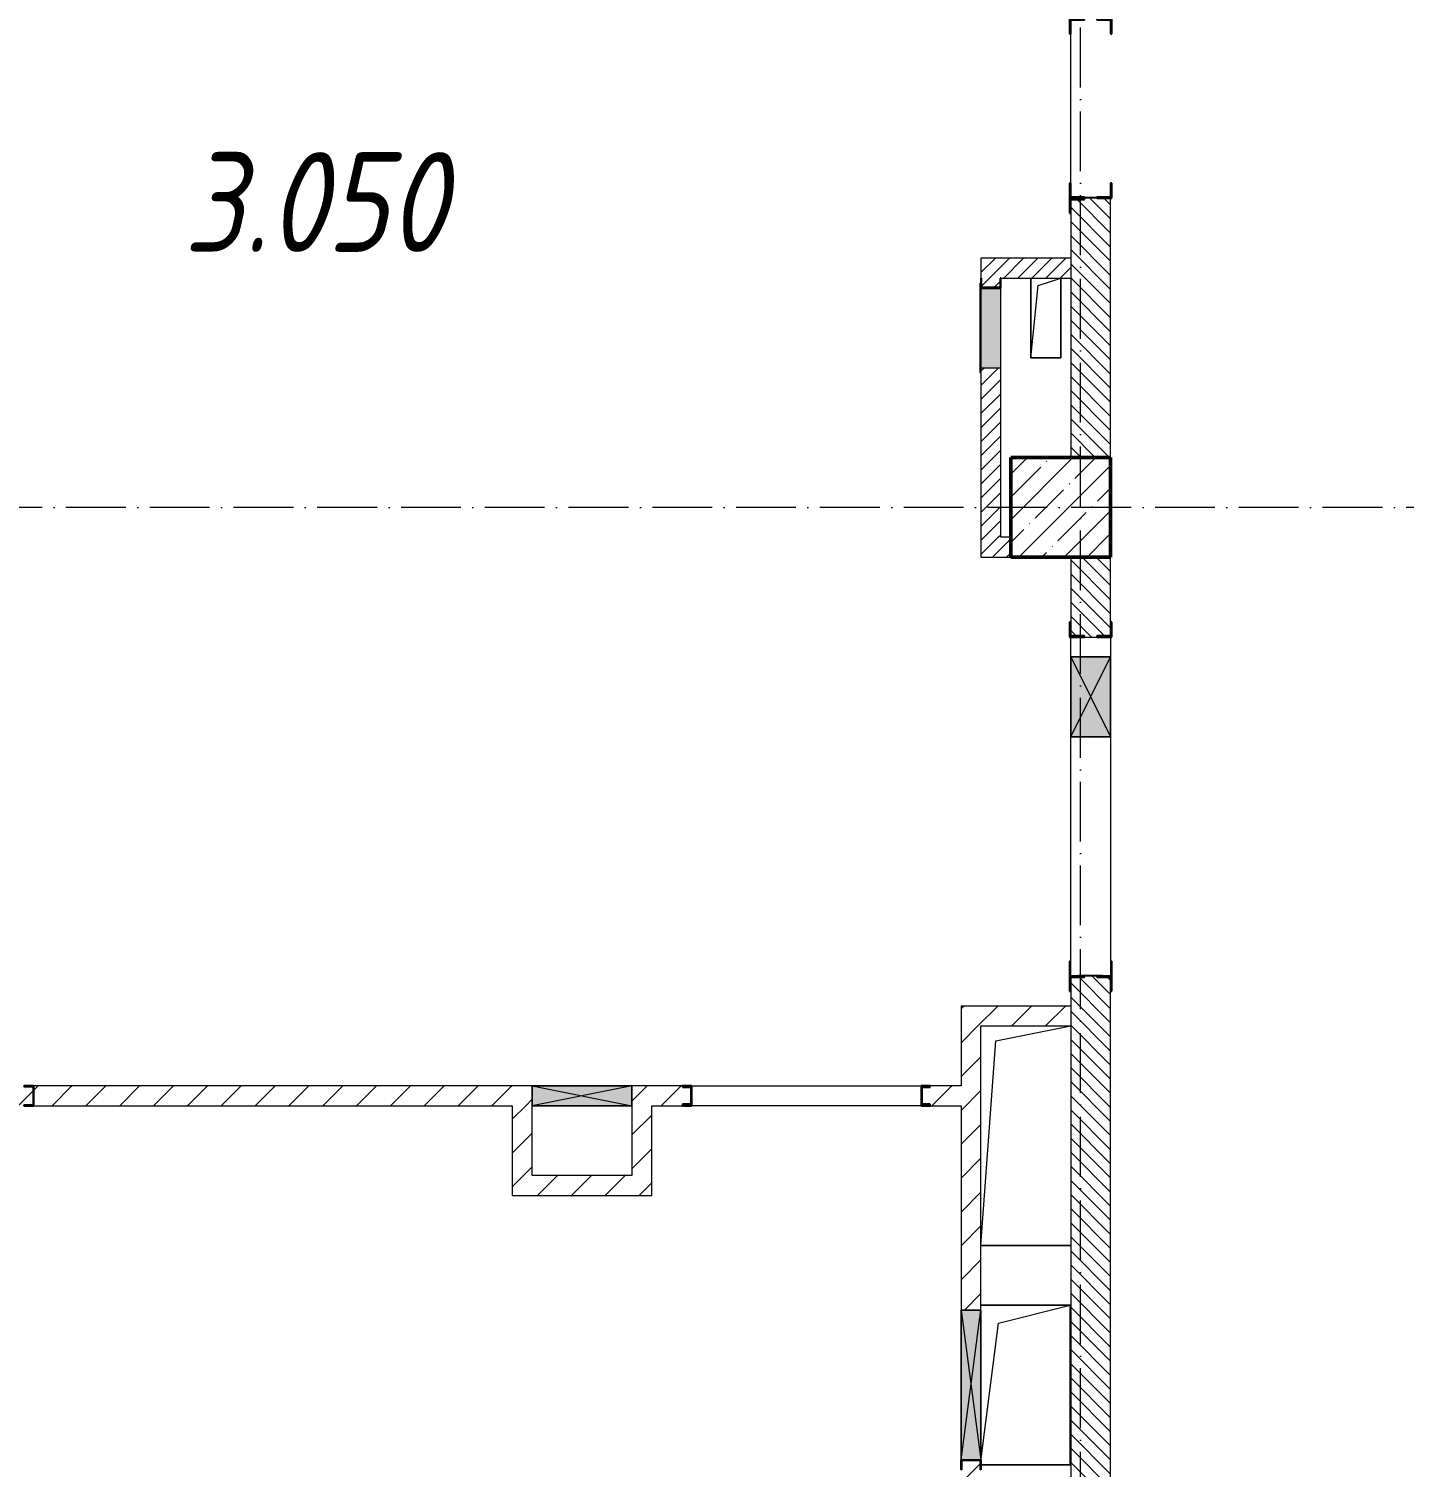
# Model space of a CAD drawing. Header units: millimetres. Extents: x -213536 to 1564669, y 70501 to 942238.
# Drawn here: x 693547 to 700445, y 313950 to 321162 of the extents above; entities that cross this region are included whole.
import ezdxf

# ---------------------------------------------------------------- set-up
doc = ezdxf.new("R2010")
doc.units = ezdxf.units.MM
doc.linetypes.add('50_200_ШТРИХ_1Т_ш5_п1_п1_', pattern=[700, 500, -100, 0, -100])
for name, color, linetype, lineweight in [('3) ЖБ 4м', 3, 'Continuous', 30), ('A-DETL-GENF-OTLN', 7, 'Continuous', 9), ('A-FLOR-____-OTLN', 7, 'Continuous', 9), ('A-GENM-____-MCUT', 7, 'Continuous', 25), ('A-GENM-____-OTLN', 7, 'Continuous', 9), ('A-GENM-____-OTLN-1', 7, 'Continuous', 25), ('A-GLAZ-____-OTLN', 7, 'Continuous', 9), ('A-WALL-____-MCUT-3', 7, 'Continuous', 9), ('A-WALL-____-PATT-1', 7, 'Continuous', 9), ('A-WALL-FNSH-MCUT-1', 7, 'Continuous', 9), ('I-WALL-____-OTLN', 7, 'Continuous', 9), ('S-COLS-____-MCUT', 7, 'Continuous', 50), ('S-COLS-____-OTLN', 7, 'Continuous', 9), ('S-GRID-____-OTLN-1', 7, '50_200_ШТРИХ_1Т_ш5_п1_п1_', 9), ('Марки помещений', 7, 'Continuous', 9)]:
    doc.layers.add(name, color=color, linetype=linetype, lineweight=lineweight)
doc.layers.add('A-GLAZ-____-OTLN-1', color=7, linetype='Continuous', lineweight=9, true_color=0xc0c0c0)
doc.styles.add('ISOCPEUR_I_2', font='isocpeui.ttf', dxfattribs={"width": 0.85, "height": 2.3})
pattern_1 = [(45, (693371.93, 286281.11), (-84.8528, 84.8528), [])]
pattern_2 = [(135, (693371.93, 286281.11), (-35.35534, -35.35534), [])]
pattern_3 = [(45, (693371.93, 286281.11), (-35.35534, 35.35534), [])]

# ---------------------------------------------------------------- blocks, each defined once
blk = doc.blocks.new('BSC_Колонна _Прямоугольная - 500х500-V42-АР1_План отверстий 3 этажа в осях 1-64_А-ГГ')
at = {"layer": 'S-COLS-____-OTLN'}
h = blk.add_hatch(dxfattribs=at)
h.set_pattern_fill('FP_79', color=256, style=0, pattern_type=2)
h.set_pattern_definition([(45, (-5350, -32481.04), (-114.04925, 114.04925), []), (45, (-5235.95, -32481.04), (-114.04925, 114.04925), [201.613, -40.323, 3.353, -36.97])])
h.paths.add_polyline_path([(-250, -250), (250, -250), (250, 250), (-250, 250)], flags=0)
at = {"layer": 'S-COLS-____-MCUT'}
for p, q in [((250, 250), (-250, 250)), ((-250, 250), (-250, -250)), ((250, -250), (250, 250)), ((-250, -250), (250, -250))]:
    blk.add_line(p, q, dxfattribs=at)
blk = doc.blocks.new('154_Стойка_СКБ_Швеллер - СМ-2180_100-28318692-АР1_План отверстий 3 этажа в осях 1-64_А-ГГ')
at = {"layer": 'A-GENM-____-MCUT'}
for p, q in [((171, 50), (125, 50)), ((125, 50), (125, -50)), ((129.5, 42.4), (171, 42.4)), ((129.5, -42.4), (129.5, 42.4)), ((171, 42.4), (171, 50)), ((125, -50), (171, -50)), ((171, -42.4), (129.5, -42.4)), ((171, -50), (171, -42.4))]:
    blk.add_line(p, q, dxfattribs=at)
blk = doc.blocks.new('154_Фахверк_СКБ_Швеллер - Тип_100_3960-28318856-АР1_План отверстий 3 этажа в осях 1-64_А-ГГ')
at = {"layer": 'A-GENM-____-MCUT'}
for p, q in [((175, 50), (125, 50)), ((125, 50), (125, -50)), ((128, 47), (175, 47)), ((128, -47), (128, 47)), ((175, 47), (175, 50)), ((125, -50), (175, -50)), ((175, -47), (128, -47)), ((175, -50), (175, -47))]:
    blk.add_line(p, q, dxfattribs=at)
blk = doc.blocks.new('154_Стойка_СКБ_Уголок - СМ-2480_200-28447058-АР1_План отверстий 3 этажа в осях 1-64_А-ГГ')
at = {"layer": 'A-GENM-____-MCUT'}
for p, q in [((125, 156), (125, 81)), ((200, 156), (125, 156)), ((131, 81), (131, 150)), ((131, 150), (200, 150)), ((200, 150), (200, 156)), ((125, 81), (131, 81)), ((131, 19), (125, 19)), ((125, 19), (125, -56)), ((131, -50), (131, 19)), ((125, -56), (200, -56)), ((200, -50), (131, -50)), ((200, -56), (200, -50))]:
    blk.add_line(p, q, dxfattribs=at)
blk = doc.blocks.new('Стойка_Влож_Полоса боковая - Полоса-28346330-АР1_План отверстий 3 этажа в осях 1-64_А-ГГ')
at = {"layer": 'A-GENM-____-OTLN'}
for p, q in [((-5, -31), (-5, 31)), ((0, 31), (0, -31))]:
    blk.add_line(p, q, dxfattribs=at)
blk = doc.blocks.new('Стойка_Влож_Уголок - Уголок-28346304-АР1_План отверстий 3 этажа в осях 1-64_А-ГГ')
at = {"layer": 'A-GENM-____-MCUT'}
for p, q in [((6, 0), (0, 0)), ((6, -69), (6, 0)), ((75, -69), (6, -69)), ((75, -75), (75, -69)), ((0, -75), (75, -75))]:
    blk.add_line(p, q, dxfattribs=at)
blk = doc.blocks.new('154_Стойка_СКБ_Уголок - СМ-2480_200-28346303-АР1_План отверстий 3 этажа в осях 1-64_А-ГГ')
at = {"layer": 'A-GENM-____-MCUT'}
for p, q in [((125, 156), (125, 81)), ((200, 156), (125, 156)), ((131, 81), (131, 150)), ((131, 150), (200, 150)), ((200, 150), (200, 156)), ((125, 81), (131, 81)), ((131, 19), (125, 19)), ((125, 19), (125, -56)), ((131, -50), (131, 19)), ((125, -56), (200, -56)), ((200, -50), (131, -50)), ((200, -56), (200, -50))]:
    blk.add_line(p, q, dxfattribs=at)
blk = doc.blocks.new('Стойка_Влож_Полоса боковая - Полоса-28213942-АР1_План отверстий 3 этажа в осях 1-64_А-ГГ')
at = {"layer": 'A-GENM-____-OTLN'}
for p, q in [((-5, 60), (0, 60)), ((-5, -60), (-5, 60)), ((0, 31), (0, -31)), ((0, -60), (-5, -60))]:
    blk.add_line(p, q, dxfattribs=at)
blk = doc.blocks.new('Стойка_Влож_Уголок_Опорный - Уголок-28213941-АР1_План отверстий 3 этажа в осях 1-64_А-ГГ')
at = {"layer": 'A-GENM-____-OTLN'}
for p, q in [((-212, -6), (-212, 0)), ((0, 0), (0, -6)), ((-212, -75), (-212, -6)), ((-212, -6), (-206, -6)), ((-6, -6), (0, -6)), ((0, -6), (0, -75)), ((-212, -75), (-206, -75)), ((-6, -75), (0, -75))]:
    blk.add_line(p, q, dxfattribs=at)
blk = doc.blocks.new('Фахверк_СКБ_Уголок - 200_3960-28268576-АР1_План отверстий 3 этажа в осях 1-64_А-ГГ')
at = {"layer": 'A-GENM-____-MCUT'}
for p, q in [((200, 156), (125, 156)), ((125, 156), (125, 81)), ((131, 81), (131, 150)), ((131, 150), (200, 150)), ((200, 150), (200, 156)), ((125, 81), (131, 81)), ((131, 19), (125, 19)), ((125, 19), (125, -56)), ((131, -50), (131, 19)), ((125, -56), (200, -56)), ((200, -50), (131, -50)), ((200, -56), (200, -50))]:
    blk.add_line(p, q, dxfattribs=at)
blk = doc.blocks.new('154_Фахверк_СКБ_Швеллер - Тип_100_3960-V166-АР1_План отверстий 3 этажа в осях 1-64_А-ГГ')
at = {"layer": 'A-GENM-____-MCUT'}
for p, q in [((125, 50), (175, 50)), ((128, 47), (128, -47)), ((175, 47), (128, 47)), ((175, 50), (175, 47)), ((175, -50), (125, -50)), ((128, -47), (175, -47)), ((175, -47), (175, -50))]:
    blk.add_line(p, q, dxfattribs=at)
blk = doc.blocks.new('AR_Отверстие Ниша - Лючок-32405374-АР1_План отверстий 3 этажа в осях 1-64_А-ГГ')
at = {"layer": 'A-GLAZ-____-OTLN'}
blk.add_hatch(color=256, dxfattribs=at).paths.add_polyline_path([(200, -47), (200, 50), (-200, 50), (-200, -50), (200, -50)], flags=0)
for p, q in [((200, 50), (-200, 50)), ((200, -50), (200, 50)), ((-200, -50), (200, -50))]:
    blk.add_line(p, q, dxfattribs=at)
blk = doc.blocks.new('Л_Общий_Лючок - Лючок-29684370-АР1_План отверстий 3 этажа в осях 1-64_А-ГГ')
at = {"layer": 'A-GLAZ-____-OTLN-1'}
blk.add_hatch(color=256, dxfattribs=at).paths.add_polyline_path([(-24, 6), (-24, 0), (424, 0), (424, 6), (0, 6)], flags=0)
at = {"layer": 'A-GLAZ-____-OTLN'}
for p, q in [((424, 6), (-24, 6)), ((-24, 6), (-24, 0)), ((424, 6), (424, 0))]:
    blk.add_line(p, q, dxfattribs=at)
blk = doc.blocks.new('154_Фахверк_СКБ_Швеллер - Тип_100_3960_зеркало-29769493-АР1_План отверстий 3 этажа в осях 1-64_А-ГГ')
at = {"layer": 'A-GENM-____-MCUT'}
for p, q in [((175, 50), (125, 50)), ((125, 50), (125, -50)), ((128, 47), (175, 47)), ((128, -47), (128, 47)), ((175, 47), (175, 50)), ((125, -50), (175, -50)), ((175, -47), (128, -47)), ((175, -50), (175, -47))]:
    blk.add_line(p, q, dxfattribs=at)
blk = doc.blocks.new('AR_Отверстие прямоугольное _в плите_ - AR_Отверстие прямоугольное _в плите_-30459278-АР1_План отверстий 3 этажа в осях 1-64_А-ГГ')
at = {"layer": 'A-GENM-____-OTLN'}
for p, q in [((-75, 200), (-75, -200)), ((-75, -200), (-37.5, 162.5)), ((-37.5, 162.5), (75, 200)), ((75, -200), (75, 200)), ((-75, -200), (75, -200))]:
    blk.add_line(p, q, dxfattribs=at)
blk = doc.blocks.new('AR_Отверстие прямоугольное _в плите_ - AR_Отверстие прямоугольное _в плите_-30552862-АР1_План отверстий 3 этажа в осях 1-64_А-ГГ')
at = {"layer": 'A-GENM-____-OTLN'}
for p, q in [((225, 400), (-222.7, 400)), ((-135, 310), (225, 400)), ((225, -400), (225, 400)), ((-222.7, -382), (-135, 310)), ((-222.7, -400), (225, -400))]:
    blk.add_line(p, q, dxfattribs=at)
blk = doc.blocks.new('AR_Отверстие прямоугольное _в плите_ - AR_Отверстие прямоугольное _в плите_-30552917-АР1_План отверстий 3 этажа в осях 1-64_А-ГГ')
at = {"layer": 'A-GENM-____-OTLN'}
for p, q in [((-150, 475), (225, 550)), ((-225, -550), (-150, 475)), ((-225, -550), (225, -550))]:
    blk.add_line(p, q, dxfattribs=at)
blk = doc.blocks.new('AR_Отверстие прямоугольное _в стене_ - AR_Отверстие прямоугольное _в стене__ОВ-37002441-АР1_План отверстий 3 этажа в осях 1-64_А-ГГ')
at = {"layer": 'A-GLAZ-____-OTLN'}
blk.add_hatch(color=256, dxfattribs=at).paths.add_polyline_path([(-375, -50), (375, -50), (375, 50), (-375, 50)], flags=0)
at = {"layer": 'A-DETL-GENF-OTLN'}
for p, q in [((-375, -50), (-375, 50)), ((-375, 50), (375, 50)), ((375, 50), (-375, -50)), ((-375, 50), (375, -50)), ((375, 50), (-375, 50)), ((-375, 50), (-375, -50)), ((375, 50), (375, -50)), ((375, -50), (375, 50)), ((375, -50), (-375, -50)), ((-375, -50), (375, -50))]:
    blk.add_line(p, q, dxfattribs=at)
blk = doc.blocks.new('AR_Отверстие прямоугольное _в стене__БезПР - AR_Отверстие прямоугольное _в стене__БезПР-36788828-АР1_План отверстий 3 этажа в осях 1-64_А-ГГ')
at = {"layer": 'A-GLAZ-____-OTLN'}
blk.add_hatch(color=256, dxfattribs=at).paths.add_polyline_path([(250, -50), (250, 50), (-250, 50), (-250, -50)], flags=0)
at = {"layer": 'A-DETL-GENF-OTLN'}
for p, q in [((-250, -50), (-250, 50)), ((-250, 50), (250, 50)), ((250, 50), (-250, -50)), ((-250, 50), (250, -50)), ((250, 50), (-250, 50)), ((-250, 50), (-250, -50)), ((250, 50), (250, -50)), ((250, -50), (250, 50)), ((250, -50), (-250, -50)), ((-250, -50), (250, -50))]:
    blk.add_line(p, q, dxfattribs=at)
at = {"layer": 'A-GLAZ-____-OTLN'}
blk.add_line((250, 50), (-250, 50), dxfattribs=at)
blk = doc.blocks.new('AR_Отверстие прямоугольное _в стене__БезПР - AR_Отверстие прямоугольное _в стене__БезПР-36428632-АР1_План отверстий 3 этажа в осях 1-64_А-ГГ')
at = {"layer": 'A-GLAZ-____-OTLN'}
blk.add_hatch(color=256, dxfattribs=at).paths.add_polyline_path([(-200, -100), (200, -100), (200, 100), (-200, 100)], flags=0)
at = {"layer": 'A-DETL-GENF-OTLN'}
for p, q in [((-200, -100), (-200, 100)), ((-200, 100), (200, 100)), ((200, 100), (-200, -100)), ((-200, 100), (200, -100)), ((200, 100), (-200, 100)), ((-200, 100), (-200, -100)), ((200, 100), (200, -100)), ((200, -100), (200, 100)), ((200, -100), (-200, -100)), ((-200, -100), (200, -100))]:
    blk.add_line(p, q, dxfattribs=at)
at = {"layer": 'A-GLAZ-____-OTLN'}
blk.add_line((200, 100), (-200, 100), dxfattribs=at)

msp = doc.modelspace()

# ---------------------------------------------------------------- hatches: boundary and pattern name
at = {"layer": 'A-WALL-____-PATT-1'}
h = msp.add_hatch(dxfattribs=at)
h.set_pattern_fill('FP_6', color=256, style=0, pattern_type=2)
h.set_pattern_definition(pattern_2)
h.paths.add_polyline_path([(698971.9, 319012.2), (698971.9, 320312.2), (698771.9, 320312.2), (698771.9, 319012.2)], flags=0)
h.paths.add_polyline_path([(698811.9, 321212.2), (698971.9, 321212.2), (698971.9, 321512.2), (698771.9, 321512.2), (698771.9, 321212.2)], flags=0)
h = msp.add_hatch(dxfattribs=at)
h.set_pattern_fill('FP_5', color=256, style=0, pattern_type=2)
h.set_pattern_definition(pattern_3)
h.paths.add_polyline_path([(698771.9, 319912.2), (698771.9, 320012.2), (698321.9, 320012.2), (698321.9, 319912.2), (698660.6, 319912.2)], flags=0)
h = msp.add_hatch(dxfattribs=at)
h.set_pattern_fill('FP_5', color=256, style=0, pattern_type=2)
h.set_pattern_definition(pattern_3)
h.paths.add_polyline_path([(698321.9, 318612.2), (698421.9, 318612.2), (698421.9, 319462.2), (698321.9, 319462.2)], flags=0)
h.paths.add_polyline_path([(698418.9, 319865.2), (698418.9, 319912.2), (698324.9, 319912.2), (698324.9, 319865.2)], flags=0)
h = msp.add_hatch(dxfattribs=at)
h.set_pattern_fill('FP_5', color=256, style=0, pattern_type=2)
h.set_pattern_definition(pattern_3)
h.paths.add_polyline_path([(698321.9, 318512.2), (698471.9, 318512.2), (698471.9, 318612.2), (698321.9, 318612.2)], flags=0)
h = msp.add_hatch(dxfattribs=at)
h.set_pattern_fill('FP_6', color=256, style=0, pattern_type=2)
h.set_pattern_definition(pattern_2)
h.paths.add_polyline_path([(698971.9, 313012.2), (698971.9, 316406.2), (698902.9, 316406.2), (698902.9, 316412.2), (698840.9, 316412.2), (698840.9, 316406.2), (698771.9, 316406.2), (698771.9, 313012.2)], flags=0)
h.paths.add_polyline_path([(698902.9, 318112.2), (698902.9, 318118.2), (698971.9, 318118.2), (698971.9, 318512.2), (698771.9, 318512.2), (698771.9, 318118.2), (698840.9, 318118.2), (698840.9, 318112.2)], flags=0)
h = msp.add_hatch(dxfattribs=at)
h.set_pattern_fill('FP_4', color=256, style=0, pattern_type=2)
h.set_pattern_definition(pattern_1)
h.paths.add_polyline_path([(698771.9, 316162.2), (698771.9, 316262.2), (698221.9, 316262.2), (698221.9, 316162.2), (698660.6, 316162.2)], flags=0)
h = msp.add_hatch(dxfattribs=at)
h.set_pattern_fill('FP_4', color=256, style=0, pattern_type=2)
h.set_pattern_definition(pattern_1)
h.paths.add_polyline_path([(698221.9, 312262.2), (698321.9, 312262.2), (698321.9, 313512.2), (698221.9, 313512.2)], flags=0)
h.paths.add_polyline_path([(698224.9, 313862.2), (698321.9, 313862.2), (698321.9, 313937.2), (698318.9, 313937.2), (698318.9, 313984.2), (698224.9, 313984.2), (698224.8, 313937.2), (698221.9, 313937.2), (698221.9, 313862.2)], flags=0)
h.paths.add_polyline_path([(698321.9, 314737.2), (698321.9, 316162.2), (698221.9, 316162.2), (698221.9, 314737.2)], flags=0)
h = msp.add_hatch(dxfattribs=at)
h.set_pattern_fill('FP_4', color=256, style=0, pattern_type=2)
h.set_pattern_definition(pattern_1)
h.paths.add_polyline_path([(698221.9, 315762.2), (698221.9, 315862.2), (698067.9, 315862.2), (698067.9, 315854.6), (698026.4, 315854.6), (698026.4, 315769.8), (698067.9, 315769.8), (698067.9, 315762.2), (698081.1, 315762.2)], flags=0)
h.paths.add_polyline_path([(696825.9, 315762.2), (696825.9, 315769.8), (696867.4, 315769.8), (696867.4, 315854.6), (696825.9, 315854.6), (696825.9, 315862.2), (696571.9, 315862.2), (696571.9, 315762.2), (696671.9, 315762.2)], flags=0)
h.paths.add_polyline_path([(696071.9, 315762.2), (696071.9, 315862.2), (693571.9, 315862.2), (693571.9, 315762.2), (695971.9, 315762.2)], flags=0)
h.paths.add_polyline_path([(693521.9, 315762.2), (693521.9, 315765.2), (693568.9, 315765.2), (693568.9, 315859.2), (693521.9, 315859.2), (693521.9, 315862.2), (691171.9, 315862.2), (691171.9, 315762.2), (693358.3, 315762.2)], flags=0)
h = msp.add_hatch(dxfattribs=at)
h.set_pattern_fill('FP_4', color=256, style=0, pattern_type=2)
h.set_pattern_definition(pattern_1)
h.paths.add_polyline_path([(696071.9, 315312.2), (696071.9, 315762.2), (695971.9, 315762.2), (695971.9, 315312.2)], flags=0)
h = msp.add_hatch(dxfattribs=at)
h.set_pattern_fill('FP_4', color=256, style=0, pattern_type=2)
h.set_pattern_definition(pattern_1)
h.paths.add_polyline_path([(696671.9, 315312.2), (696671.9, 315762.2), (696571.9, 315762.2), (696571.9, 315312.2)], flags=0)
h = msp.add_hatch(dxfattribs=at)
h.set_pattern_fill('FP_4', color=256, style=0, pattern_type=2)
h.set_pattern_definition(pattern_1)
h.paths.add_polyline_path([(696571.9, 315312.2), (696571.9, 315412.2), (696071.9, 315412.2), (696071.9, 315312.2)], flags=0)

# ---------------------------------------------------------------- linework, layer by layer
at = {"layer": '3) ЖБ 4м'}
for points in [[(698971.9, 318512.2), (698971.9, 319012.2)], [(698471.9, 318512.2), (698771.9, 318512.2)]]:
    msp.add_lwpolyline(points, dxfattribs=at)
at = {"layer": 'A-FLOR-____-OTLN'}
for p, q in [((698571.9, 319512.2), (698571.9, 319912.2)), ((698721.9, 319912.2), (698721.9, 319512.2)), ((698721.9, 319512.2), (698571.9, 319512.2)), ((698771.9, 315062.2), (698321.9, 315062.2)), ((698321.9, 314762.2), (698769.7, 314762.2)), ((698769.7, 314762.2), (698769.7, 313962.2)), ((698769.7, 313962.2), (698321.9, 313962.2))]:
    msp.add_line(p, q, dxfattribs=at)
at = {"layer": 'A-WALL-____-MCUT-3'}
for p, q in [((698771.9, 320312.2), (698771.9, 319012.2)), ((698971.9, 319012.2), (698971.9, 320312.2)), ((698771.9, 318512.2), (698771.9, 318187.2)), ((698971.9, 318187.2), (698971.9, 318512.2)), ((698840.9, 318112.2), (698902.9, 318112.2)), ((698771.9, 316337.2), (698771.9, 313012.2)), ((698971.9, 313012.2), (698971.9, 316337.2))]:
    msp.add_line(p, q, dxfattribs=at)
at = {"layer": 'A-WALL-FNSH-MCUT-1'}
for p, q in [((698771.9, 320012.2), (698321.9, 320012.2)), ((698321.9, 320012.2), (698321.9, 319912.2)), ((698421.9, 319912.2), (698771.9, 319912.2)), ((698321.9, 319462.2), (698321.9, 318512.2)), ((698421.9, 318612.2), (698421.9, 319462.2)), ((698471.9, 318612.2), (698421.9, 318612.2)), ((698321.9, 318512.2), (698471.9, 318512.2)), ((698221.9, 316262.2), (698221.9, 315862.2)), ((698771.9, 316262.2), (698221.9, 316262.2)), ((698321.9, 314737.2), (698321.9, 316162.2)), ((698321.9, 316162.2), (698771.9, 316162.2)), ((696071.9, 315862.2), (693571.9, 315862.2)), ((696825.9, 315862.2), (696571.9, 315862.2)), ((698221.9, 315862.2), (698067.9, 315862.2)), ((693571.9, 315762.2), (695971.9, 315762.2)), ((695971.9, 315762.2), (695971.9, 315312.2)), ((696071.9, 315412.2), (696071.9, 315762.2)), ((696571.9, 315762.2), (696571.9, 315412.2)), ((696671.9, 315762.2), (696825.9, 315762.2)), ((696671.9, 315312.2), (696671.9, 315762.2)), ((698067.9, 315762.2), (698221.9, 315762.2)), ((698221.9, 315762.2), (698221.9, 314737.2)), ((696571.9, 315412.2), (696071.9, 315412.2)), ((695971.9, 315312.2), (696671.9, 315312.2))]:
    msp.add_line(p, q, dxfattribs=at)
at = {"layer": 'I-WALL-____-OTLN'}
for p, q in [((698771.9, 320387.2), (698771.9, 321137.2)), ((698771.9, 318012.2), (698771.9, 318112.2)), ((698971.9, 318112.2), (698971.9, 318012.2)), ((698771.9, 316412.2), (698771.9, 317612.2)), ((698971.9, 317612.2), (698971.9, 316412.2)), ((696871.9, 315862.2), (698021.9, 315862.2)), ((698021.9, 315762.2), (696871.9, 315762.2))]:
    msp.add_line(p, q, dxfattribs=at)
at = {"layer": 'S-GRID-____-OTLN-1', "color": 251, "ltscale": 0.6, "true_color": 0x636466}
for p, q in [((698821.9, 281798.5), (698821.9, 336162.1)), ((720079.7, 318762.2), (688703.2, 318762.2))]:
    msp.add_line(p, q, dxfattribs=at)

# ---------------------------------------------------------------- block references
at = {"layer": 'A-GENM-____-OTLN'}
for name, p, rotation in [('Стойка_Влож_Уголок - Уголок-28346304-АР1_План отверстий 3 этажа в осях 1-64_А-ГГ', (698840.9, 320312.2), 270.0000000000002), ('Стойка_Влож_Полоса боковая - Полоса-28346330-АР1_План отверстий 3 этажа в осях 1-64_А-ГГ', (698871.9, 320312.2), 269.9999999999999), ('Стойка_Влож_Уголок_Опорный - Уголок-28213941-АР1_План отверстий 3 этажа в осях 1-64_А-ГГ', (698765.9, 316412.2), 180), ('Стойка_Влож_Полоса боковая - Полоса-28213942-АР1_План отверстий 3 этажа в осях 1-64_А-ГГ', (698871.9, 316412.2), 269.9999999999999)]:
    msp.add_blockref(name, p, dxfattribs=dict(at, rotation=rotation))
for name, p in [('AR_Отверстие прямоугольное _в плите_ - AR_Отверстие прямоугольное _в плите_-30459278-АР1_План отверстий 3 этажа в осях 1-64_А-ГГ', (698646.9, 319712.2)), ('AR_Отверстие прямоугольное _в плите_ - AR_Отверстие прямоугольное _в плите_-30552917-АР1_План отверстий 3 этажа в осях 1-64_А-ГГ', (698546.9, 315612.2)), ('AR_Отверстие прямоугольное _в плите_ - AR_Отверстие прямоугольное _в плите_-30552862-АР1_План отверстий 3 этажа в осях 1-64_А-ГГ', (698544.7, 314362.2))]:
    msp.add_blockref(name, p, dxfattribs=at)
at = {"layer": 'A-GENM-____-OTLN-1'}
for name, p, rotation in [('154_Стойка_СКБ_Уголок - СМ-2480_200-28447058-АР1_План отверстий 3 этажа в осях 1-64_А-ГГ', (698821.9, 321337.2), 269.9999999999999), ('154_Стойка_СКБ_Уголок - СМ-2480_200-28447058-АР1_План отверстий 3 этажа в осях 1-64_А-ГГ', (698921.9, 320187.2), 89.99999999999991), ('154_Фахверк_СКБ_Швеллер - Тип_100_3960_зеркало-29769493-АР1_План отверстий 3 этажа в осях 1-64_А-ГГ', (698371.9, 319737.2), 89.99999999999993), ('Фахверк_СКБ_Уголок - 200_3960-28268576-АР1_План отверстий 3 этажа в осях 1-64_А-ГГ', (698921.9, 317987.2), 89.99999999999991), ('154_Стойка_СКБ_Уголок - СМ-2480_200-28346303-АР1_План отверстий 3 этажа в осях 1-64_А-ГГ', (698821.9, 316537.2), 269.9999999999999), ('154_Фахверк_СКБ_Швеллер - Тип_100_3960-28318856-АР1_План отверстий 3 этажа в осях 1-64_А-ГГ', (693696.9, 315812.2), 180), ('154_Стойка_СКБ_Швеллер - СМ-2180_100-28318692-АР1_План отверстий 3 этажа в осях 1-64_А-ГГ', (696996.9, 315812.2), 180), ('154_Фахверк_СКБ_Швеллер - Тип_100_3960-V166-АР1_План отверстий 3 этажа в осях 1-64_А-ГГ', (698271.9, 314112.2), 269.9999999999999)]:
    msp.add_blockref(name, p, dxfattribs=dict(at, rotation=rotation))
msp.add_blockref('154_Стойка_СКБ_Швеллер - СМ-2180_100-28318692-АР1_План отверстий 3 этажа в осях 1-64_А-ГГ', (697896.9, 315812.2), dxfattribs=at)
at = {"layer": 'A-GLAZ-____-OTLN'}
for name, p, rotation in [('Л_Общий_Лючок - Лючок-29684370-АР1_План отверстий 3 этажа в осях 1-64_А-ГГ', (698321.9, 319462.2), 89.99999999999991), ('AR_Отверстие Ниша - Лючок-32405374-АР1_План отверстий 3 этажа в осях 1-64_А-ГГ', (698371.9, 319662.2), 269.9999999999999), ('AR_Отверстие прямоугольное _в стене__БезПР - AR_Отверстие прямоугольное _в стене__БезПР-36428632-АР1_План отверстий 3 этажа в осях 1-64_А-ГГ', (698871.9, 317812.2), 89.99999999999991), ('AR_Отверстие прямоугольное _в стене_ - AR_Отверстие прямоугольное _в стене__ОВ-37002441-АР1_План отверстий 3 этажа в осях 1-64_А-ГГ', (698271.9, 314362.2), 89.99999999999991)]:
    msp.add_blockref(name, p, dxfattribs=dict(at, rotation=rotation))
msp.add_blockref('AR_Отверстие прямоугольное _в стене__БезПР - AR_Отверстие прямоугольное _в стене__БезПР-36788828-АР1_План отверстий 3 этажа в осях 1-64_А-ГГ', (696321.9, 315812.2), dxfattribs=at)
at = {"layer": 'S-COLS-____-OTLN'}
msp.add_blockref('BSC_Колонна _Прямоугольная - 500х500-V42-АР1_План отверстий 3 этажа в осях 1-64_А-ГГ', (698721.9, 318762.2), dxfattribs=at)

# ---------------------------------------------------------------- texts
at = {"layer": 'Марки помещений', "insert": (694323.2, 320543.6), "char_height": 500, "width": 785.654, "attachment_point": 1, "style": 'ISOCPEUR_I_2'}
msp.add_mtext('3.050', dxfattribs=at)

doc.saveas('drawing.dxf')
